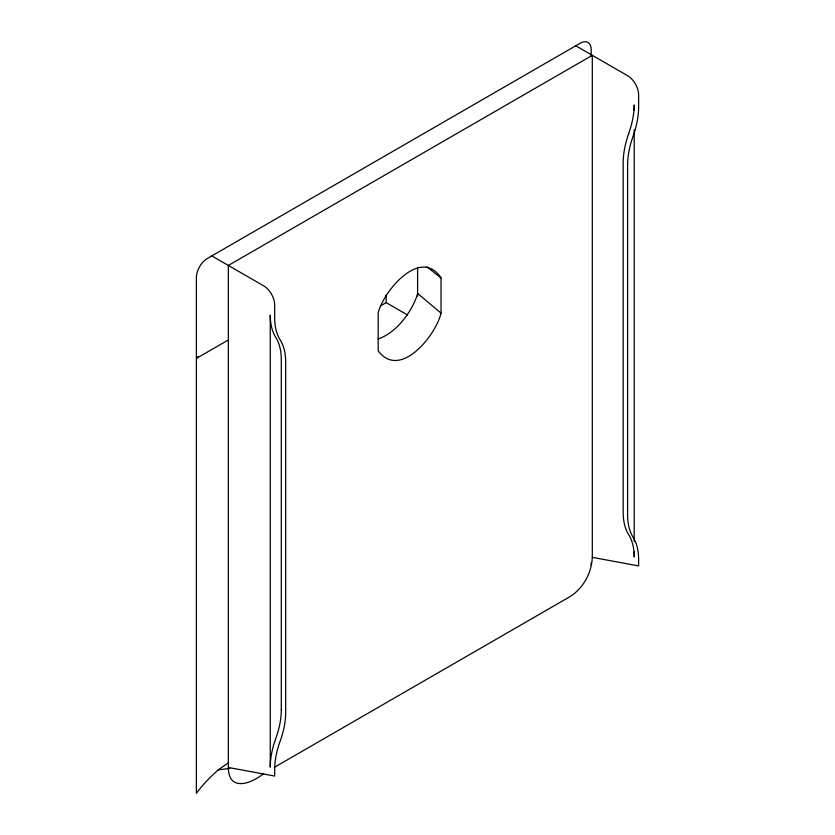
<?xml version="1.0" encoding="UTF-8"?>
<svg xmlns="http://www.w3.org/2000/svg" width="835" height="835" viewBox="0 0 835 835"><rect width="100%" height="100%" fill="white"/><g stroke="black" fill="none" stroke-linecap="round" stroke-linejoin="round"><path stroke-width="1.25" d="M263.641 773.513C251.116 784.055 228.404 791.872 228.352 767.469L228.352 265.446L592.307 55.319L592.307 557.342C591.681 572.81 583.352 588.101 570.253 596.493L274.673 767.146M441.037 313.135C435.964 335.179 400.09 380.249 378.182 350.825L378.182 312.781C383.776 290.914 420.558 246.617 441.037 277.961L441.037 313.135L417.604 293.44L416.435 297.375A49.756 28.724 -60 0 1 378.015 338.916M591.201 56.112L591.201 49.599A15.594 9.008 -60 0 0 580.179 43.232L207.404 258.443A15.594 9.008 -60 0 0 196.382 277.544L196.382 793.25A263.703 152.241 0 0 1 218.342 769.839L228.383 762.752M227.965 340.169L196.382 358.403A295.527 170.622 0 0 1 198.01 356.493M380.541 305.871L386.177 302.625L407.501 314.941M218.342 769.839L229.813 768.377M592.307 557.342L638.618 565.932L638.618 559.565A66.278 38.264 -60 0 0 633.107 537.281A66.278 38.264 -60 0 1 627.596 514.997L627.596 165.455A69.357 40.038 -60 0 1 633.107 136.178A69.399 40.07 -60 0 0 638.618 107.527L638.618 94.793A15.594 9.008 60 0 0 627.596 75.693L575.764 45.779M228.352 767.469L274.673 776.059L274.673 769.693A66.278 38.264 -60 0 1 280.184 741.042A66.278 38.264 -60 0 0 285.695 712.391L285.695 362.223A66.278 38.264 -60 0 0 280.184 339.939A66.278 38.264 -60 0 1 274.673 317.655L274.673 304.921A15.594 9.008 60 0 0 263.641 285.82L211.819 255.896M426.768 266.751L441.037 277.961M634.214 110.199L634.214 104.98A69.399 40.07 -60 0 1 628.651 133.631M634.214 129.738L634.214 541.393M634.214 551.81L634.214 557.018A66.278 38.264 -60 0 0 628.703 534.734A66.278 38.264 -60 0 1 623.181 512.45L623.181 162.909A69.357 40.038 -60 0 1 628.703 133.631M591.201 562.696L591.201 565.295M417.604 267.367L417.604 296.039M386.177 294.88L386.177 302.625M281.291 709.844L281.291 359.676A66.278 38.264 -60 0 0 275.769 337.392A66.278 38.264 -60 0 1 270.258 315.108L270.258 767.146A66.278 38.264 -60 0 1 275.769 738.495A66.278 38.264 -60 0 0 281.291 709.844"/></g></svg>
